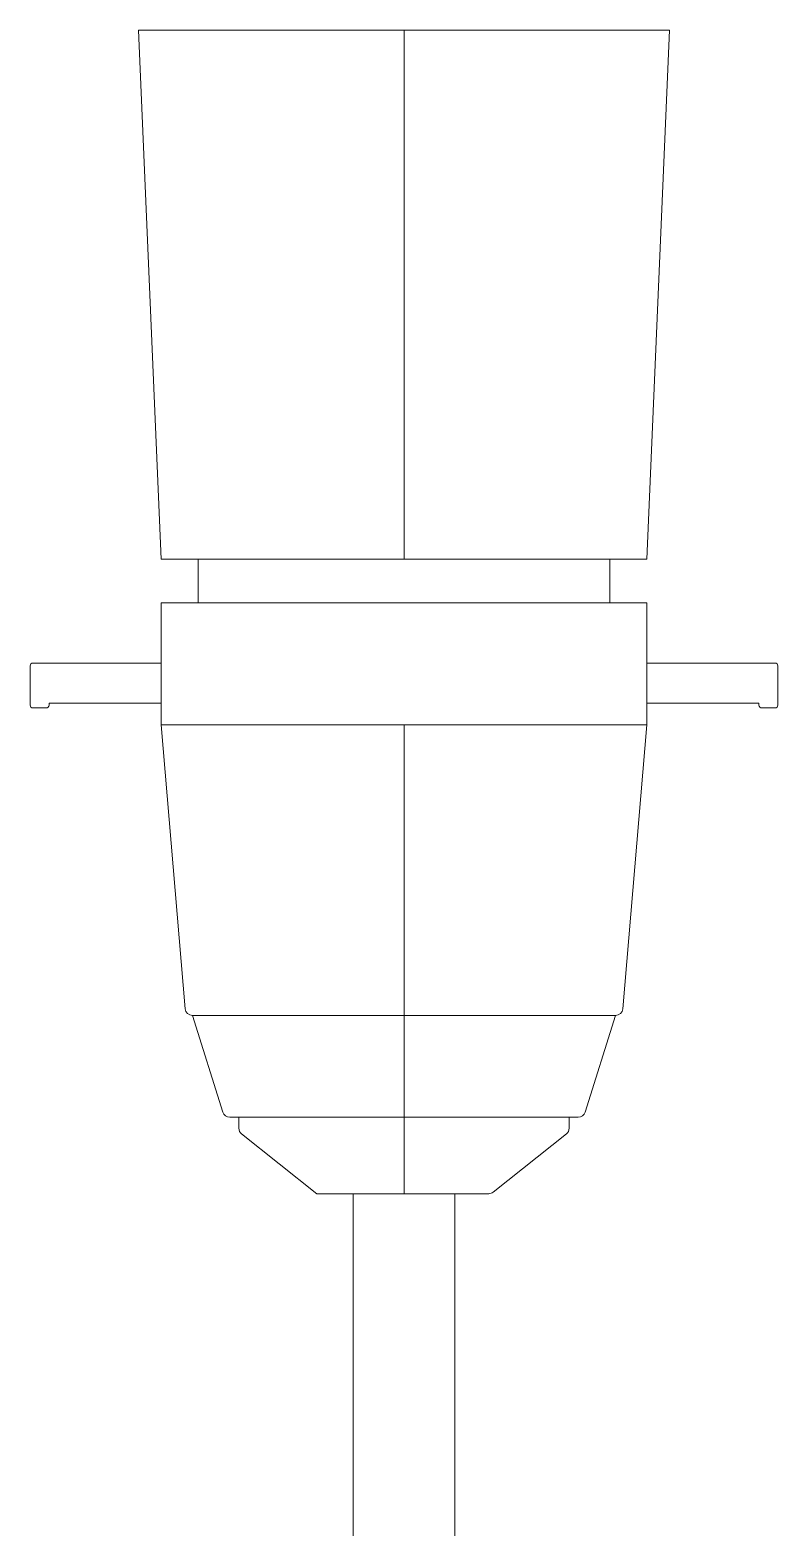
# Model space of a CAD drawing. Header units: millimetres. Extents: x -5830 to -1938, y -580 to 2011.
# Drawn here: x -5830.1 to -5778.7, y -189.8 to -86.1 of the extents above; entities that cross this region are included whole.
import ezdxf

# ---------------------------------------------------------------- set-up
doc = ezdxf.new("R2010")
doc.units = ezdxf.units.MM
doc.header["$MEASUREMENT"] = 0
doc.layers.add('layer 1', color=7, linetype='Continuous')

msp = doc.modelspace()

# ---------------------------------------------------------------- linework, layer by layer
at = {"layer": 'layer 1', "color": 1, "lineweight": 9}
for points in [[(-5822.6474, -86.1496), (-5822.6474, -86.1496), (-5786.1474, -86.1496), (-5786.1474, -86.1496)], [(-5822.6474, -86.1496), (-5822.6474, -86.1496), (-5821.0974, -122.5496), (-5821.0974, -122.5496)], [(-5804.3974, -86.1496), (-5804.3974, -86.1496), (-5804.3974, -122.5496), (-5804.3974, -122.5496)], [(-5786.1474, -86.1496), (-5786.1474, -86.1496), (-5787.6974, -122.5496), (-5787.6974, -122.5496)], [(-5804.3974, -122.5496), (-5804.3974, -122.5496), (-5821.0974, -122.5496), (-5821.0974, -122.5496)], [(-5818.5474, -122.5496), (-5818.5474, -122.5496), (-5818.5474, -125.5496), (-5818.5474, -125.5496)], [(-5804.3974, -122.5496), (-5804.3974, -122.5496), (-5787.6974, -122.5496), (-5787.6974, -122.5496)], [(-5790.2474, -122.5496), (-5790.2474, -122.5496), (-5790.2474, -125.5496), (-5790.2474, -125.5496)], [(-5821.0974, -125.5496), (-5821.0974, -125.5496), (-5821.0974, -133.9496), (-5821.0974, -133.9496)], [(-5821.0974, -125.5496), (-5821.0974, -125.5496), (-5787.6974, -125.5496), (-5787.6974, -125.5496)], [(-5787.6974, -133.9496), (-5787.6974, -133.9496), (-5787.6974, -125.5496), (-5787.6974, -125.5496)], [(-5830.0974, -129.8996), (-5830.0974, -129.8996), (-5830.0974, -132.5867), (-5830.0974, -132.5867)], [(-5821.0974, -129.6996), (-5821.0974, -129.6996), (-5829.8974, -129.6996), (-5829.8974, -129.6996)], [(-5787.6974, -129.6996), (-5787.6974, -129.6996), (-5778.8974, -129.6996), (-5778.8974, -129.6996)], [(-5778.6974, -129.8996), (-5778.6974, -129.8996), (-5778.6974, -132.5867), (-5778.6974, -132.5867)], [(-5828.9974, -132.7867), (-5828.887, -132.7867), (-5828.7974, -132.6972), (-5828.7974, -132.5867)], [(-5821.0974, -132.4496), (-5821.0974, -132.4496), (-5828.7974, -132.4496), (-5828.7974, -132.4496)], [(-5828.7974, -132.5867), (-5828.7974, -132.5867), (-5828.7974, -132.4496), (-5828.7974, -132.4496)], [(-5787.6974, -132.4496), (-5787.6974, -132.4496), (-5779.9974, -132.4496), (-5779.9974, -132.4496)], [(-5779.9974, -132.5867), (-5779.9974, -132.5867), (-5779.9974, -132.4496), (-5779.9974, -132.4496)], [(-5778.8974, -132.7867), (-5778.787, -132.7867), (-5778.6974, -132.6972), (-5778.6974, -132.5867)], [(-5829.8974, -132.7867), (-5829.8974, -132.7867), (-5828.9974, -132.7867), (-5828.9974, -132.7867)], [(-5778.8974, -132.7867), (-5778.8974, -132.7867), (-5779.7974, -132.7867), (-5779.7974, -132.7867)], [(-5821.0974, -133.9496), (-5821.0974, -133.9496), (-5787.6974, -133.9496), (-5787.6974, -133.9496)], [(-5819.4363, -153.4919), (-5819.4363, -153.4919), (-5821.0974, -133.9496), (-5821.0974, -133.9496)], [(-5804.3974, -133.9496), (-5804.3974, -133.9496), (-5804.3974, -153.9496), (-5804.3974, -153.9496)], [(-5787.6974, -133.9496), (-5787.6974, -133.9496), (-5789.3585, -153.4919), (-5789.3585, -153.4919)], [(-5819.4363, -153.4919), (-5819.4143, -153.7507), (-5819.1979, -153.9496), (-5818.9381, -153.9496)], [(-5804.3974, -153.9496), (-5804.3974, -153.9496), (-5818.9381, -153.9496), (-5818.9381, -153.9496)], [(-5818.9381, -153.9496), (-5818.9381, -153.9496), (-5816.8572, -160.5989), (-5816.8572, -160.5989)], [(-5804.3974, -153.9496), (-5804.3974, -153.9496), (-5789.8567, -153.9496), (-5789.8567, -153.9496)], [(-5804.3974, -153.9496), (-5804.3974, -153.9496), (-5804.3974, -160.9496), (-5804.3974, -160.9496)], [(-5791.9377, -160.5989), (-5791.9377, -160.5989), (-5789.8567, -153.9496), (-5789.8567, -153.9496)], [(-5789.8567, -153.9496), (-5789.597, -153.9496), (-5789.3805, -153.7507), (-5789.3585, -153.4919)], [(-5816.8572, -160.5989), (-5816.7919, -160.8076), (-5816.5986, -160.9496), (-5816.38, -160.9496)], [(-5816.38, -160.9496), (-5816.38, -160.9496), (-5792.4149, -160.9496), (-5792.4149, -160.9496)], [(-5815.7474, -160.9496), (-5815.7474, -160.9496), (-5815.7474, -161.7086), (-5815.7474, -161.7086)], [(-5804.3974, -160.9496), (-5804.3974, -160.9496), (-5804.3974, -166.2096), (-5804.3974, -166.2096)], [(-5793.0474, -160.9496), (-5793.0474, -160.9496), (-5793.0474, -161.7086), (-5793.0474, -161.7086)], [(-5792.4149, -160.9496), (-5792.1963, -160.9496), (-5792.003, -160.8076), (-5791.9377, -160.5989)], [(-5815.7474, -161.7086), (-5815.7474, -161.8609), (-5815.678, -162.0048), (-5815.5589, -162.0997)], [(-5810.3974, -166.2096), (-5810.3974, -166.2096), (-5815.5589, -162.0997), (-5815.5589, -162.0997)], [(-5798.2607, -166.1007), (-5798.2607, -166.1007), (-5793.236, -162.0997), (-5793.236, -162.0997)], [(-5793.236, -162.0997), (-5793.1168, -162.0048), (-5793.0474, -161.8609), (-5793.0474, -161.7086)], [(-5804.3974, -166.2096), (-5804.3974, -166.2096), (-5810.3974, -166.2096), (-5810.3974, -166.2096)], [(-5807.8974, -166.2096), (-5807.8974, -166.2096), (-5807.8974, -189.7543), (-5807.8974, -189.7543)], [(-5804.3974, -166.2096), (-5804.3974, -166.2096), (-5798.5722, -166.2096), (-5798.5722, -166.2096)], [(-5800.8974, -166.2096), (-5800.8974, -166.2096), (-5800.8974, -189.7543), (-5800.8974, -189.7543)], [(-5798.5722, -166.2096), (-5798.459, -166.2096), (-5798.3492, -166.1712), (-5798.2607, -166.1007)]]:
    msp.add_open_spline(points, degree=3, dxfattribs=at)
for points in [[(-5829.8974, -129.6996), (-5829.9505, -129.6996), (-5830.0014, -129.7207), (-5830.0389, -129.7582), (-5830.0389, -129.7582), (-5830.0764, -129.7957), (-5830.0974, -129.8465), (-5830.0974, -129.8996)], [(-5778.6974, -129.8996), (-5778.6974, -129.8465), (-5778.7185, -129.7957), (-5778.756, -129.7582), (-5778.756, -129.7582), (-5778.7935, -129.7207), (-5778.8444, -129.6996), (-5778.8974, -129.6996)], [(-5830.0974, -132.5867), (-5830.0974, -132.6397), (-5830.0764, -132.6906), (-5830.0389, -132.7281), (-5830.0389, -132.7281), (-5830.0014, -132.7656), (-5829.9505, -132.7867), (-5829.8974, -132.7867)], [(-5779.9974, -132.5867), (-5779.9974, -132.6397), (-5779.9764, -132.6906), (-5779.9389, -132.7281), (-5779.9389, -132.7281), (-5779.9014, -132.7656), (-5779.8505, -132.7867), (-5779.7974, -132.7867)]]:
    msp.add_open_spline(points, degree=3, knots=[0, 0, 0, 0, 0.33333333, 0.33333333, 0.33333333, 0.33333333, 1, 1, 1, 1], dxfattribs=at)

doc.saveas('drawing.dxf')
